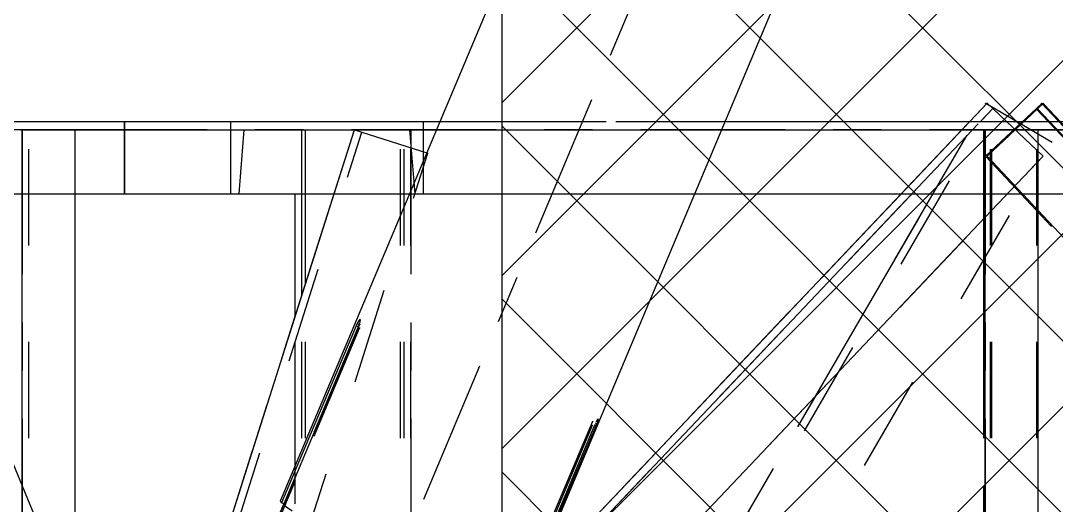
# Model space of a CAD drawing. Header units: millimetres. Extents: x 2368 to 8313, y 7493 to 11698.
# Drawn here: x 5296.59 to 5318.09, y 11285.62 to 11295.68 of the extents above; entities that cross this region are included whole.
import ezdxf

# ---------------------------------------------------------------- set-up
doc = ezdxf.new("R2010")
doc.units = ezdxf.units.MM
for name, pattern in [('XKITLINE00', [0]), ('XKITLINE02', [4, 2, -2]), ('XKITLINE03', [6, 3, -1, 1, -1])]:
    doc.linetypes.add(name, pattern=pattern)

msp = doc.modelspace()

# ---------------------------------------------------------------- hatches: boundary and pattern name
h = msp.add_hatch()
h.set_pattern_fill('ANSI37', color=1, scale=0.8, style=0)
h.set_pattern_definition([(45, (2834.9725, 7557.9502), (-1.7960512, 1.7960512), []), (135, (2834.9725, 7557.9502), (-1.7960512, -1.7960512), [])])
h.paths.add_polyline_path([(5426.5882, 11273.5862), (5426.5882, 11311.4162), (5306.5882, 11311.4162), (5306.5882, 11273.5862)])

# ---------------------------------------------------------------- linework, layer by layer
at = {"color": 8, "linetype": 'XKITLINE03'}
for p, q in [((5380.5882, 11465.4767), (5298.5882, 11270.6161)), ((5380.5882, 11465.4767), (5298.5882, 11270.6161)), ((5300.3569, 11281.608), (5303.6271, 11289.3791)), ((5300.357, 11281.608), (5303.6272, 11289.3791)), ((5300.3548, 11281.5284), (5303.625, 11289.2995)), ((5300.3549, 11281.5284), (5303.6251, 11289.2995)), ((5308.4577, 11287.2809), (5305.1875, 11279.5098)), ((5308.4578, 11287.2809), (5305.1876, 11279.5098)), ((5308.4598, 11287.3605), (5305.1896, 11279.5894)), ((5308.4599, 11287.3605), (5305.1897, 11279.5894))]:
    msp.add_line(p, q, dxfattribs=at)
at = {"color": 8, "linetype": 'XKITLINE00'}
for p, q in [((5231.0412, 11444.848), (5297.7313, 11283.3241)), ((5368.5349, 11443.8685), (5301.9785, 11285.7074)), ((5373.5705, 11441.7652), (5307.0141, 11283.6041)), ((5303.5743, 11289.3919), (5303.5531, 11289.3448)), ((5303.595, 11289.4323), (5303.5743, 11289.3919)), ((5303.6155, 11289.3747), (5303.5743, 11289.3919)), ((5303.6134, 11289.4618), (5303.595, 11289.4323)), ((5303.6276, 11289.4778), (5303.6134, 11289.4618)), ((5303.6337, 11289.4355), (5303.623, 11289.396)), ((5303.6361, 11289.4785), (5303.6276, 11289.4778)), ((5303.6382, 11289.4639), (5303.6337, 11289.4355)), ((5303.6361, 11289.4785), (5303.6382, 11289.4639)), ((5303.5531, 11289.3448), (5302.0069, 11285.6705)), ((5303.5904, 11289.2988), (5302.0442, 11285.6245)), ((5303.5969, 11289.3265), (5303.5531, 11289.3448)), ((5303.6067, 11289.3498), (5303.5904, 11289.2988)), ((5308.4916, 11287.2516), (5306.9454, 11283.5773)), ((5308.5305, 11287.2657), (5306.9843, 11283.5914)), ((5308.516, 11287.2992), (5308.4916, 11287.2516)), ((5308.5305, 11287.2657), (5308.5062, 11287.2759)), ((5308.5499, 11287.3136), (5308.527, 11287.3232)), ((5308.5499, 11287.3136), (5308.5305, 11287.2657)), ((5308.555, 11287.3799), (5308.5365, 11287.3437)), ((5308.5657, 11287.3561), (5308.5499, 11287.3136)), ((5308.5694, 11287.4042), (5308.555, 11287.3799)), ((5308.5762, 11287.3889), (5308.5657, 11287.3561)), ((5308.5782, 11287.4142), (5308.5694, 11287.4042)), ((5308.5805, 11287.409), (5308.5762, 11287.3889)), ((5308.5782, 11287.4142), (5308.5805, 11287.409)), ((5301.9785, 11285.7074), (5302.0069, 11285.6705)), ((5302.0509, 11285.6521), (5301.9781, 11285.479)), ((5302.0551, 11285.6504), (5302.0069, 11285.6705)), ((5302.2251, 11285.4985), (5302.0442, 11285.6245))]:
    msp.add_line(p, q, dxfattribs=at)
at = {"color": 1, "linetype": 'XKITLINE03'}
for p, q in [((5316.6571, 11293.9667), (5297.1672, 11273.4162)), ((5297.1672, 11273.4162), (5316.6572, 11293.9667)), ((5316.6571, 11293.9667), (5297.1672, 11273.4162)), ((5304.6882, 11273.4162), (5316.6281, 11293.9667)), ((5317.7908, 11293.9644), (5337.1382, 11273.4162)), ((5337.1672, 11273.4162), (5317.8198, 11293.9644)), ((5337.1672, 11273.4162), (5317.8198, 11293.9644)), ((5317.8199, 11293.9644), (5337.1672, 11273.4162)), ((5298.7444, 11293.4162), (5134.4319, 11293.4162)), ((5298.7445, 11293.4162), (5216.5882, 11293.4162)), ((5296.6172, 11271.0162), (5296.6172, 11293.4162)), ((5296.6172, 11293.4162), (5296.6172, 11271.0162)), ((5297.1673, 11273.4162), (5303.5172, 11293.4162)), ((5298.7444, 11293.4162), (5462.4601, 11293.4162)), ((5462.4601, 11293.4162), (5298.7444, 11293.4162)), ((5462.4601, 11293.4162), (5298.7444, 11293.4162)), ((5303.4882, 11293.4162), (5303.4882, 11293.4162)), ((5304.6882, 11293.4162), (5304.6882, 11271.0162)), ((5316.5882, 11271.0162), (5316.5882, 11293.4162)), ((5316.6172, 11293.4162), (5316.6172, 11271.0162)), ((5316.6172, 11271.0162), (5316.6172, 11293.4162)), ((5316.6172, 11293.4162), (5316.6172, 11271.0162))]:
    msp.add_line(p, q, dxfattribs=at)
at = {"color": 3, "linetype": 'XKITLINE02'}
for p, q in [((5297.1672, 11273.4162), (5316.6572, 11293.9667)), ((5304.6882, 11273.4162), (5316.6281, 11293.9667)), ((5304.6882, 11273.4162), (5316.6282, 11293.9667)), ((5304.8265, 11273.3358), (5316.7665, 11293.8863)), ((5304.8265, 11273.3358), (5316.7665, 11293.8863)), ((5316.626, 11292.8676), (5317.7908, 11293.9644)), ((5316.6281, 11293.9667), (5318.0116, 11293.1629)), ((5316.6281, 11293.9667), (5316.6282, 11293.9667)), ((5316.6282, 11293.9667), (5316.7665, 11293.8863)), ((5316.655, 11292.8676), (5317.8199, 11293.9644)), ((5316.6571, 11293.9667), (5316.6571, 11293.9667)), ((5316.6572, 11293.9667), (5317.8181, 11292.8657)), ((5316.7665, 11293.8863), (5316.7665, 11293.8863)), ((5317.6744, 11293.8547), (5317.7909, 11293.9644)), ((5317.7034, 11293.8547), (5317.8198, 11293.9644)), ((5317.7909, 11293.9644), (5317.7908, 11293.9644)), ((5317.7908, 11293.9644), (5337.1382, 11273.4162)), ((5317.7909, 11293.9644), (5337.1382, 11273.4162)), ((5317.8199, 11293.9644), (5337.1672, 11273.4162)), ((5297.2833, 11273.3061), (5316.7733, 11293.8566)), ((5317.6744, 11293.8547), (5317.6744, 11293.8547)), ((5317.6744, 11293.8547), (5337.0217, 11273.3065)), ((5317.6744, 11293.8547), (5337.0217, 11273.3065)), ((5317.7034, 11293.8547), (5337.0507, 11273.3065)), ((5216.5882, 11293.5862), (5298.7445, 11293.5862)), ((5298.7444, 11293.5862), (5298.7444, 11292.0862)), ((5298.7444, 11293.5862), (5298.7444, 11293.5862)), ((5298.7444, 11292.0862), (5298.7444, 11293.5862)), ((5298.7444, 11292.0862), (5298.7444, 11293.5862)), ((5298.7444, 11293.5862), (5462.4601, 11293.5862)), ((5298.7444, 11292.0862), (5298.7444, 11293.5862)), ((5298.7444, 11292.0862), (5298.7444, 11293.5862)), ((5298.7445, 11293.5862), (5298.7445, 11292.0862)), ((5298.7445, 11292.0862), (5298.7445, 11293.5862)), ((5298.7445, 11293.5862), (5298.7445, 11293.5862)), ((5298.7445, 11293.5862), (5298.7445, 11292.0862)), ((5298.7445, 11292.0862), (5298.7445, 11293.5862)), ((5298.7445, 11293.5862), (5298.7445, 11293.5862)), ((5298.7445, 11293.5862), (5304.9482, 11293.5862)), ((5300.9482, 11293.5862), (5300.9482, 11292.0862)), ((5300.9482, 11293.5862), (5432.2282, 11293.5862)), ((5300.9482, 11293.5862), (5300.9482, 11292.0862)), ((5300.9482, 11293.5862), (5304.9482, 11293.5862)), ((5300.9482, 11293.5862), (5300.9482, 11293.5862)), ((5300.9482, 11293.5862), (5300.9482, 11292.0862)), ((5300.9482, 11293.5862), (5304.9482, 11293.5862)), ((5300.9482, 11293.5862), (5300.9482, 11292.0862)), ((5304.9482, 11293.5862), (5304.9482, 11292.0862)), ((5304.9482, 11293.5862), (5304.9482, 11292.0862)), ((5304.9482, 11293.5862), (5304.9482, 11293.5862)), ((5304.9482, 11293.5862), (5304.9482, 11292.0862)), ((5304.9482, 11293.5862), (5304.9482, 11292.0862)), ((5305.294, 11293.5862), (5311.2146, 11293.5862)), ((5305.294, 11293.5862), (5311.2146, 11293.5862)), ((5310.4103, 11293.5862), (5428.2282, 11293.5862)), ((5314.8737, 11292.0862), (5316.2963, 11293.5862)), ((5314.8737, 11292.0862), (5316.2963, 11293.5862)), ((5315.0942, 11292.0862), (5316.5168, 11293.5862)), ((5315.0942, 11292.0862), (5316.5168, 11293.5862)), ((5316.6549, 11292.8676), (5317.4182, 11293.5862)), ((5316.6549, 11292.8676), (5317.4182, 11293.5862)), ((5317.0584, 11293.5862), (5317.8181, 11292.8657)), ((5317.0584, 11293.5862), (5317.8181, 11292.8657)), ((5317.9562, 11293.5862), (5319.3685, 11292.0862)), ((5317.9562, 11293.5862), (5319.3685, 11292.0862)), ((5134.4319, 11293.4162), (5298.7444, 11293.4162)), ((5216.5882, 11293.4162), (5298.7445, 11293.4162)), ((5296.6172, 11271.0162), (5296.6172, 11293.4162)), ((5296.6172, 11293.4162), (5297.7172, 11293.4162)), ((5296.6172, 11293.4162), (5297.7172, 11293.4162)), ((5296.6172, 11292.0862), (5296.6172, 11293.4162)), ((5296.7572, 11271.0162), (5296.7572, 11293.4162)), ((5296.7572, 11271.0162), (5296.7572, 11293.4162)), ((5297.1673, 11273.4162), (5303.5172, 11293.4162)), ((5297.3198, 11273.3678), (5303.6697, 11293.3678)), ((5297.3198, 11273.3678), (5303.6697, 11293.3678)), ((5297.7172, 11271.0162), (5297.7172, 11293.4162)), ((5297.7172, 11292.0862), (5297.7172, 11293.4162)), ((5298.7444, 11293.4162), (5298.7444, 11292.0862)), ((5298.7444, 11293.4162), (5298.7444, 11293.4162)), ((5298.7444, 11293.4162), (5298.7444, 11292.0862)), ((5298.7444, 11293.4162), (5298.7444, 11293.4162)), ((5298.7444, 11293.4162), (5462.4601, 11293.4162)), ((5298.7444, 11293.4162), (5462.4601, 11293.4162)), ((5298.7444, 11293.4162), (5462.4601, 11293.4162)), ((5298.7445, 11293.4162), (5298.7445, 11292.0862)), ((5298.7445, 11293.4162), (5298.7445, 11293.4162)), ((5298.7445, 11293.4162), (5298.7445, 11292.0862)), ((5298.7445, 11293.4162), (5298.7445, 11293.4162)), ((5298.7445, 11293.4162), (5304.6718, 11293.4162)), ((5301.2246, 11293.4162), (5301.1182, 11292.0862)), ((5301.2246, 11293.4162), (5301.1182, 11292.0862)), ((5301.2246, 11293.4162), (5301.1182, 11292.0862)), ((5301.2246, 11293.4162), (5301.1182, 11292.0862)), ((5301.2246, 11293.4162), (5431.9518, 11293.4162)), ((5301.2246, 11293.4162), (5304.6718, 11293.4162)), ((5301.2246, 11293.4162), (5301.2246, 11293.4162)), ((5301.2246, 11293.4162), (5304.6718, 11293.4162)), ((5302.2882, 11293.4162), (5304.6882, 11293.4162)), ((5302.2882, 11285.6485), (5302.2882, 11293.4162)), ((5302.4242, 11292.0862), (5302.4242, 11293.4162)), ((5302.501, 11292.0862), (5302.501, 11293.4162)), ((5303.095, 11292.0862), (5303.5172, 11293.4162)), ((5303.5172, 11293.4162), (5305.0422, 11292.932)), ((5303.5172, 11293.4162), (5303.6697, 11293.3678)), ((5303.5172, 11293.4162), (5303.5172, 11293.4162)), ((5303.6697, 11293.3678), (5303.6697, 11293.3678)), ((5304.4754, 11293.4162), (5304.6882, 11293.4162)), ((5304.4754, 11271.0162), (5304.4754, 11293.4162)), ((5304.5522, 11271.0162), (5304.5522, 11293.4162)), ((5304.7782, 11292.0862), (5304.6718, 11293.4162)), ((5304.7782, 11292.0862), (5304.6718, 11293.4162)), ((5304.6718, 11293.4162), (5304.6718, 11293.4162)), ((5304.7782, 11292.0862), (5304.6718, 11293.4162)), ((5304.7782, 11292.0862), (5304.6718, 11293.4162)), ((5304.6882, 11271.0162), (5304.6882, 11293.4162)), ((5310.3387, 11293.4162), (5428.5046, 11293.4162)), ((5316.5882, 11271.0162), (5316.5882, 11293.4162)), ((5316.5882, 11293.4162), (5317.6882, 11293.4162)), ((5316.6172, 11293.4162), (5317.7172, 11293.4162)), ((5316.6172, 11292.0862), (5316.6172, 11293.4162)), ((5316.6172, 11271.0162), (5316.6172, 11293.4162)), ((5316.6172, 11293.4162), (5317.7172, 11293.4162)), ((5316.6172, 11293.4162), (5317.7172, 11293.4162)), ((5316.6172, 11292.0862), (5316.6172, 11293.4162)), ((5316.7282, 11271.0162), (5316.7282, 11293.4162)), ((5316.7572, 11271.0162), (5316.7572, 11293.4162)), ((5316.7572, 11271.0162), (5316.7572, 11293.4162)), ((5316.7572, 11271.0162), (5316.7572, 11293.4162)), ((5317.6882, 11271.0162), (5317.6882, 11293.4162)), ((5317.7172, 11292.0862), (5317.7172, 11293.4162)), ((5317.7172, 11271.0162), (5317.7172, 11293.4162)), ((5317.7172, 11292.0862), (5317.7172, 11293.4162)), ((5306.0716, 11272.6124), (5318.0116, 11293.1629)), ((5298.3282, 11272.3152), (5317.8181, 11292.8657)), ((5298.6922, 11272.932), (5305.0422, 11292.932)), ((5316.6172, 11291.5995), (5317.8181, 11292.8657)), ((5316.6172, 11291.5995), (5317.8181, 11292.8657)), ((5316.626, 11292.8676), (5335.9733, 11272.3194)), ((5316.6549, 11292.8676), (5317.7172, 11291.7394)), ((5316.6549, 11292.8676), (5317.7172, 11291.7394)), ((5316.655, 11292.8676), (5336.0023, 11272.3194)), ((5216.5882, 11292.0862), (5298.7445, 11292.0862)), ((5298.7444, 11292.0862), (5298.7444, 11292.0862)), ((5298.7444, 11292.0862), (5462.4601, 11292.0862)), ((5298.7445, 11292.0862), (5304.9482, 11292.0862)), ((5300.9482, 11292.0862), (5432.2282, 11292.0862)), ((5300.9482, 11292.0862), (5301.1182, 11292.0862)), ((5300.9482, 11292.0862), (5301.1182, 11292.0862)), ((5300.9482, 11292.0862), (5300.9482, 11292.0862)), ((5300.9482, 11292.0862), (5301.1182, 11292.0862)), ((5301.1182, 11292.0862), (5301.1182, 11292.0862)), ((5304.6627, 11292.0862), (5310.5834, 11292.0862)), ((5304.6627, 11292.0862), (5310.5834, 11292.0862)), ((5304.7782, 11292.0862), (5304.9482, 11292.0862)), ((5304.7782, 11292.0862), (5304.7782, 11292.0862)), ((5304.7782, 11292.0862), (5304.9482, 11292.0862)), ((5304.9482, 11292.0862), (5304.9482, 11292.0862)), ((5309.7791, 11292.0862), (5428.2282, 11292.0862)), ((5302.501, 11271.0162), (5302.501, 11290.2154)), ((5302.4242, 11271.0162), (5302.4242, 11289.9735)), ((5302.2882, 11271.0162), (5302.2882, 11289.5451)), ((5296.6172, 11271.0162), (5296.6172, 11286.0224))]:
    msp.add_line(p, q, dxfattribs=at)
at = {"color": 7, "linetype": 'XKITLINE00'}
for p, q in [((5316.2963, 11293.5862), (5316.6571, 11293.9667)), ((5316.2963, 11293.5862), (5316.6571, 11293.9667)), ((5316.6571, 11293.9667), (5317.0584, 11293.5862)), ((5316.6571, 11293.9667), (5316.7732, 11293.8566)), ((5317.4182, 11293.5862), (5317.8198, 11293.9644)), ((5317.7034, 11293.8547), (5317.8198, 11293.9644)), ((5317.8198, 11293.9644), (5318.1759, 11293.5862)), ((5317.8198, 11293.9644), (5318.1759, 11293.5862)), ((5316.5168, 11293.5862), (5316.7732, 11293.8566)), ((5316.5168, 11293.5862), (5316.7732, 11293.8566)), ((5316.7732, 11293.8566), (5317.0584, 11293.5862)), ((5317.4182, 11293.5862), (5317.7034, 11293.8547)), ((5317.7034, 11293.8547), (5317.9562, 11293.5862)), ((5317.7034, 11293.8547), (5317.9562, 11293.5862)), ((5293.4942, 11293.5862), (5298.7444, 11293.5862)), ((5298.7444, 11292.0862), (5298.7444, 11293.5862)), ((5298.7444, 11293.5862), (5298.7444, 11293.5862)), ((5298.7444, 11293.5862), (5298.7444, 11292.0862)), ((5298.7444, 11293.5862), (5298.7444, 11293.5862)), ((5298.7444, 11293.5862), (5305.294, 11293.5862)), ((5298.7444, 11292.0862), (5298.7444, 11293.5862)), ((5298.7444, 11293.5862), (5305.294, 11293.5862)), ((5311.2146, 11293.5862), (5448.393, 11293.5862)), ((5311.2146, 11293.5862), (5448.393, 11293.5862)), ((5294.1136, 11292.0862), (5298.7444, 11292.0862)), ((5296.6172, 11286.0224), (5296.6172, 11292.0862)), ((5297.7172, 11283.3582), (5297.7172, 11292.0862)), ((5298.7444, 11292.0862), (5304.6627, 11292.0862)), ((5298.7444, 11292.0862), (5304.6627, 11292.0862)), ((5300.4525, 11283.7635), (5303.095, 11292.0862)), ((5302.2882, 11289.5451), (5302.2882, 11292.0862)), ((5302.4242, 11289.9735), (5302.4242, 11292.0862)), ((5302.501, 11290.2154), (5302.501, 11292.0862)), ((5306.8087, 11283.3498), (5315.0942, 11292.0862)), ((5306.8087, 11283.3498), (5315.0942, 11292.0862)), ((5307.1614, 11283.9542), (5314.8737, 11292.0862)), ((5307.1614, 11283.9542), (5314.8737, 11292.0862)), ((5310.5834, 11292.0862), (5449.0105, 11292.0862)), ((5310.5834, 11292.0862), (5449.0105, 11292.0862)), ((5316.6172, 11272.8584), (5316.6172, 11292.0862)), ((5316.6172, 11272.8584), (5316.6172, 11292.0862)), ((5317.7172, 11272.8293), (5317.7172, 11292.0862)), ((5317.7172, 11272.8293), (5317.7172, 11292.0862)), ((5317.7172, 11291.7394), (5335.978, 11272.3452)), ((5317.7172, 11291.7394), (5335.978, 11272.3452)), ((5306.2462, 11280.6641), (5316.6172, 11291.5995)), ((5306.2462, 11280.6641), (5316.6172, 11291.5995))]:
    msp.add_line(p, q, dxfattribs=at)
msp.add_lwpolyline([(5306.5882, 11311.4162), (5426.5882, 11311.4162), (5426.5882, 11273.5862), (5306.5882, 11273.5862)], close=True)
at = {"color": 1}
msp.add_lwpolyline([(5306.5882, 11311.4162), (5426.5882, 11311.4162), (5426.5882, 11273.5862), (5306.5882, 11273.5862)], close=True, dxfattribs=at)
at = {"color": 1, "linetype": 'XKITLINE00'}
for centre in [(5316.6281, 11293.9667), (5316.6571, 11293.9667), (5316.6571, 11293.9667), (5316.6572, 11293.9667), (5317.7908, 11293.9644), (5317.8198, 11293.9644), (5317.8198, 11293.9644), (5317.8199, 11293.9644), (5296.6172, 11293.4162), (5296.6172, 11293.4162), (5298.7444, 11293.4162), (5298.7444, 11293.4162), (5298.7444, 11293.4162), (5298.7444, 11293.4162), (5298.7445, 11293.4162), (5303.4882, 11293.4162), (5303.5172, 11293.4162), (5304.6882, 11293.4162), (5316.5882, 11293.4162), (5316.6172, 11293.4162), (5316.6172, 11293.4162), (5316.6172, 11293.4162)]:
    msp.add_circle(centre, 0.004, dxfattribs=at)
at = {"color": 8, "linetype": 'XKITLINE00'}
for centre in [(5303.6271, 11289.3791), (5303.6272, 11289.3791), (5303.625, 11289.2995), (5303.6251, 11289.2995), (5308.4577, 11287.2809), (5308.4578, 11287.2809), (5308.4598, 11287.3605), (5308.4599, 11287.3605)]:
    msp.add_circle(centre, 0.004, dxfattribs=at)

doc.saveas('drawing.dxf')
